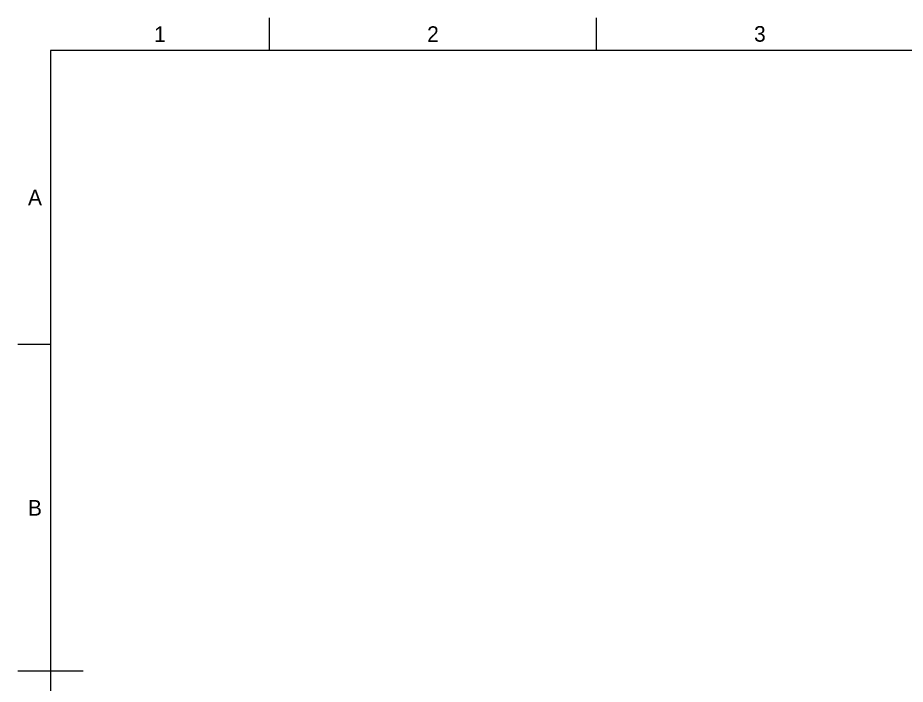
# Model space of a CAD drawing. Header units: millimetres. Extents: x 15 to 292, y 5 to 205.
# Drawn here: x 15 to 150.7, y 103 to 205 of the extents above; entities that cross this region are included whole.
import ezdxf

# ---------------------------------------------------------------- set-up
doc = ezdxf.new("R2010")
doc.units = ezdxf.units.MM
doc.layers.add('Border', color=7, linetype='Continuous')
doc.styles.add('Shapr9', font='txt', dxfattribs={"height": 2.3925})

msp = doc.modelspace()

# ---------------------------------------------------------------- linework, layer by layer
at = {"layer": 'Border', "linetype": 'Continuous', "lineweight": 15}
for p, q in [((53.5, 200), (53.5, 205)), ((103.5, 200), (103.5, 205)), ((287, 200), (20, 200)), ((20, 200), (20, 10)), ((20, 155), (15, 155)), ((25, 105), (15, 105))]:
    msp.add_line(p, q, dxfattribs=at)

# ---------------------------------------------------------------- texts
at = {"layer": 'Border', "linetype": 'Continuous', "lineweight": 15, "char_height": 2.39, "width": 2.3925, "style": 'Shapr9'}
for s, insert, attachment_point in [('1', (36.75, 201.3), 8), ('2', (78.5, 201.3), 8), ('3', (128.5, 201.3), 8), ('A', (18.7, 177.5), 6), ('B', (18.7, 130), 6)]:
    msp.add_mtext(s, dxfattribs=dict(at, insert=insert, attachment_point=attachment_point))

doc.saveas('drawing.dxf')
